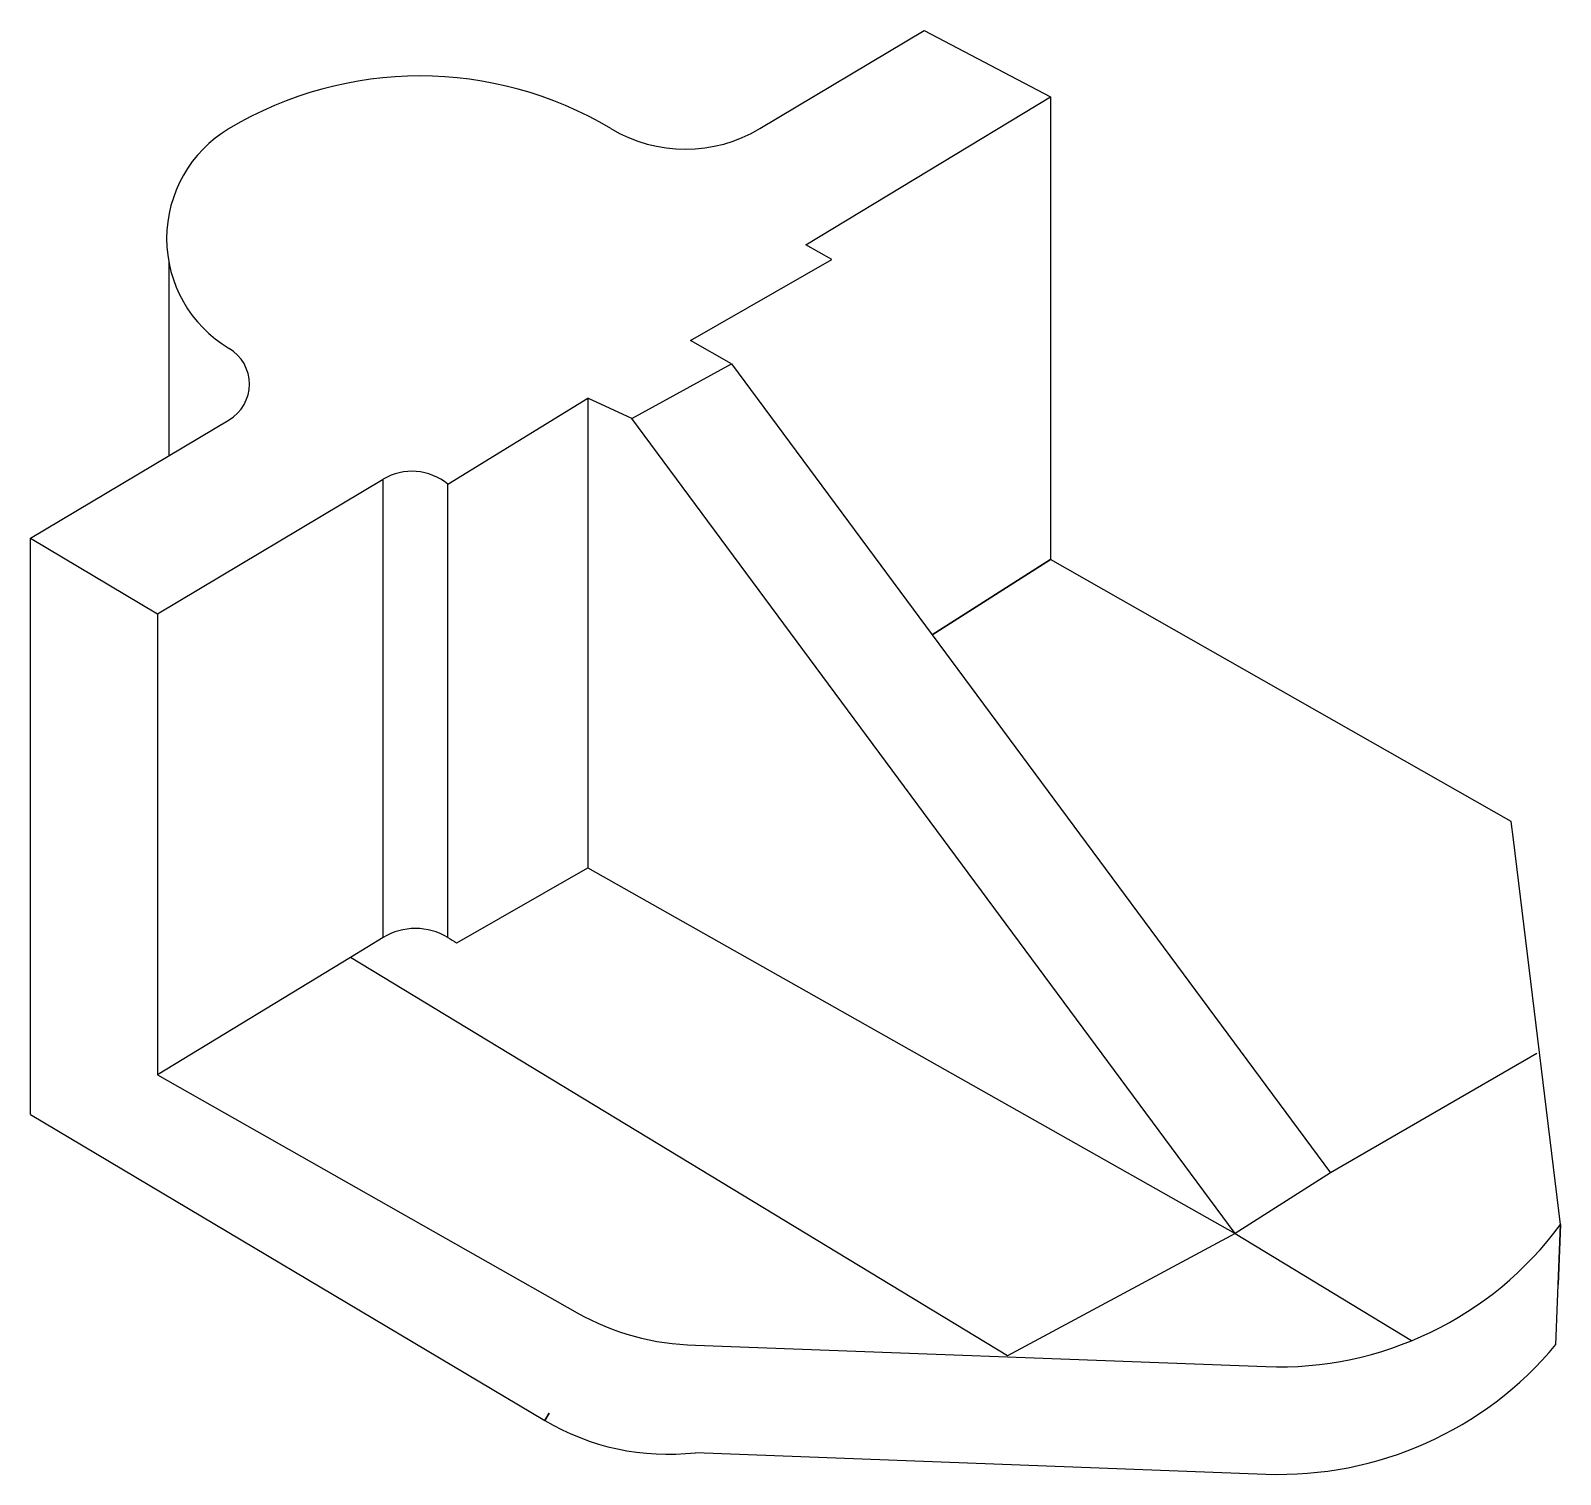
# Model space of a CAD drawing. Header units: millimetres. Extents: x -88 to 54, y -70 to 64.
import ezdxf

# ---------------------------------------------------------------- set-up
doc = ezdxf.new("R2010")
doc.units = ezdxf.units.MM
doc.layers.get('0').update_dxf_attribs({"linetype": 'CONTINUOUS'})

msp = doc.modelspace()

# ---------------------------------------------------------------- linework, layer by layer
for p, q in [((-20, 55.06), (-4.73, 64.17)), ((-4.73, 64.17), (7, 58)), ((-15.74, 44.26), (7, 58)), ((7, 58), (7, 15)), ((-13.32, 42.9), (-15.74, 44.26)), ((-74.94, 42.72), (-74.94, 24.66)), ((-26.46, 35.36), (-13.32, 42.9)), ((-22.65, 33.2), (-26.46, 35.36)), ((-31.92, 28.13), (-22.65, 33.2)), ((-22.65, 33.2), (-4, 8)), ((-49, 22), (-36, 30)), ((-31.92, 28.13), (-36, 30)), ((-36, 30), (-36, -13.64)), ((-87.77, 17), (-69.33, 28)), ((24.14, -47.64), (-31.92, 28.13)), ((-75.97, 9.97), (-55.01, 22.47)), ((-55.01, -20.12), (-55.01, 22.47)), ((-49, -20.12), (-49, 22)), ((-87.77, -36.57), (-87.77, 17)), ((-87.77, 17), (-75.97, 9.97)), ((7, 15), (-4, 8)), ((-4, 8), (7, 15)), ((49.8, -9.34), (7, 15)), ((-75.97, 9.97), (-75.97, -32.9)), ((-4, 8), (33, -42)), ((50, -11), (49.8, -9.34)), ((54.37, -46.8), (50, -11)), ((-48.18, -20.61), (-36, -13.64)), ((-36, -13.64), (24.14, -47.64)), ((-55.01, -20.12), (-58.05, -21.97)), ((-58.05, -21.97), (-75.97, -32.9)), ((3, -59), (-58.05, -21.97)), ((52.19, -30.9), (33, -42)), ((-75.97, -32.9), (-37, -55)), ((-87.77, -36.57), (-40, -65)), ((33, -42), (24.14, -47.64)), ((33, -42), (24.14, -47.64)), ((53.95, -57.97), (54.37, -46.8)), ((54.37, -46.8), (54.16, -52.38)), ((24.14, -47.64), (3, -59)), ((24.14, -47.64), (40.55, -57.59)), ((-26, -58), (27, -60)), ((-40, -65), (-39.6, -64.32)), ((-39.6, -64.32), (-40, -65)), ((-26, -68), (27, -70))]:
    msp.add_line(p, q)
for centre, radius, start, end in [((-51.59, 25.33), 34.62, 59.1838, 120.8162), ((-63.23, 44.84), 11.9, 120.8162, 239.1838), ((-26.93, 66.67), 13.52, 239.1838, 300.8162), ((-71.3, 31.31), 3.86, -59.1838, 59.1838), ((-52.34, 17.99), 5.22, 50.1929, 120.8162), ((-52.01, -25.05), 5.77, 58.6163, 121.3837), ((52.49, 146.26), 194.89, 238.6163, 238.8971), ((28.22, -27.56), 32.47, 267.8389, 323.6513), ((-25.62, -34.93), 23.07, 240.4398, 269.0499), ((28.26, -36.62), 33.4, 267.8389, 320.2823), ((-28.56, -45.78), 22.37, 239.24, 276.5704)]:
    msp.add_arc(centre, radius, start, end)

doc.saveas('drawing.dxf')
